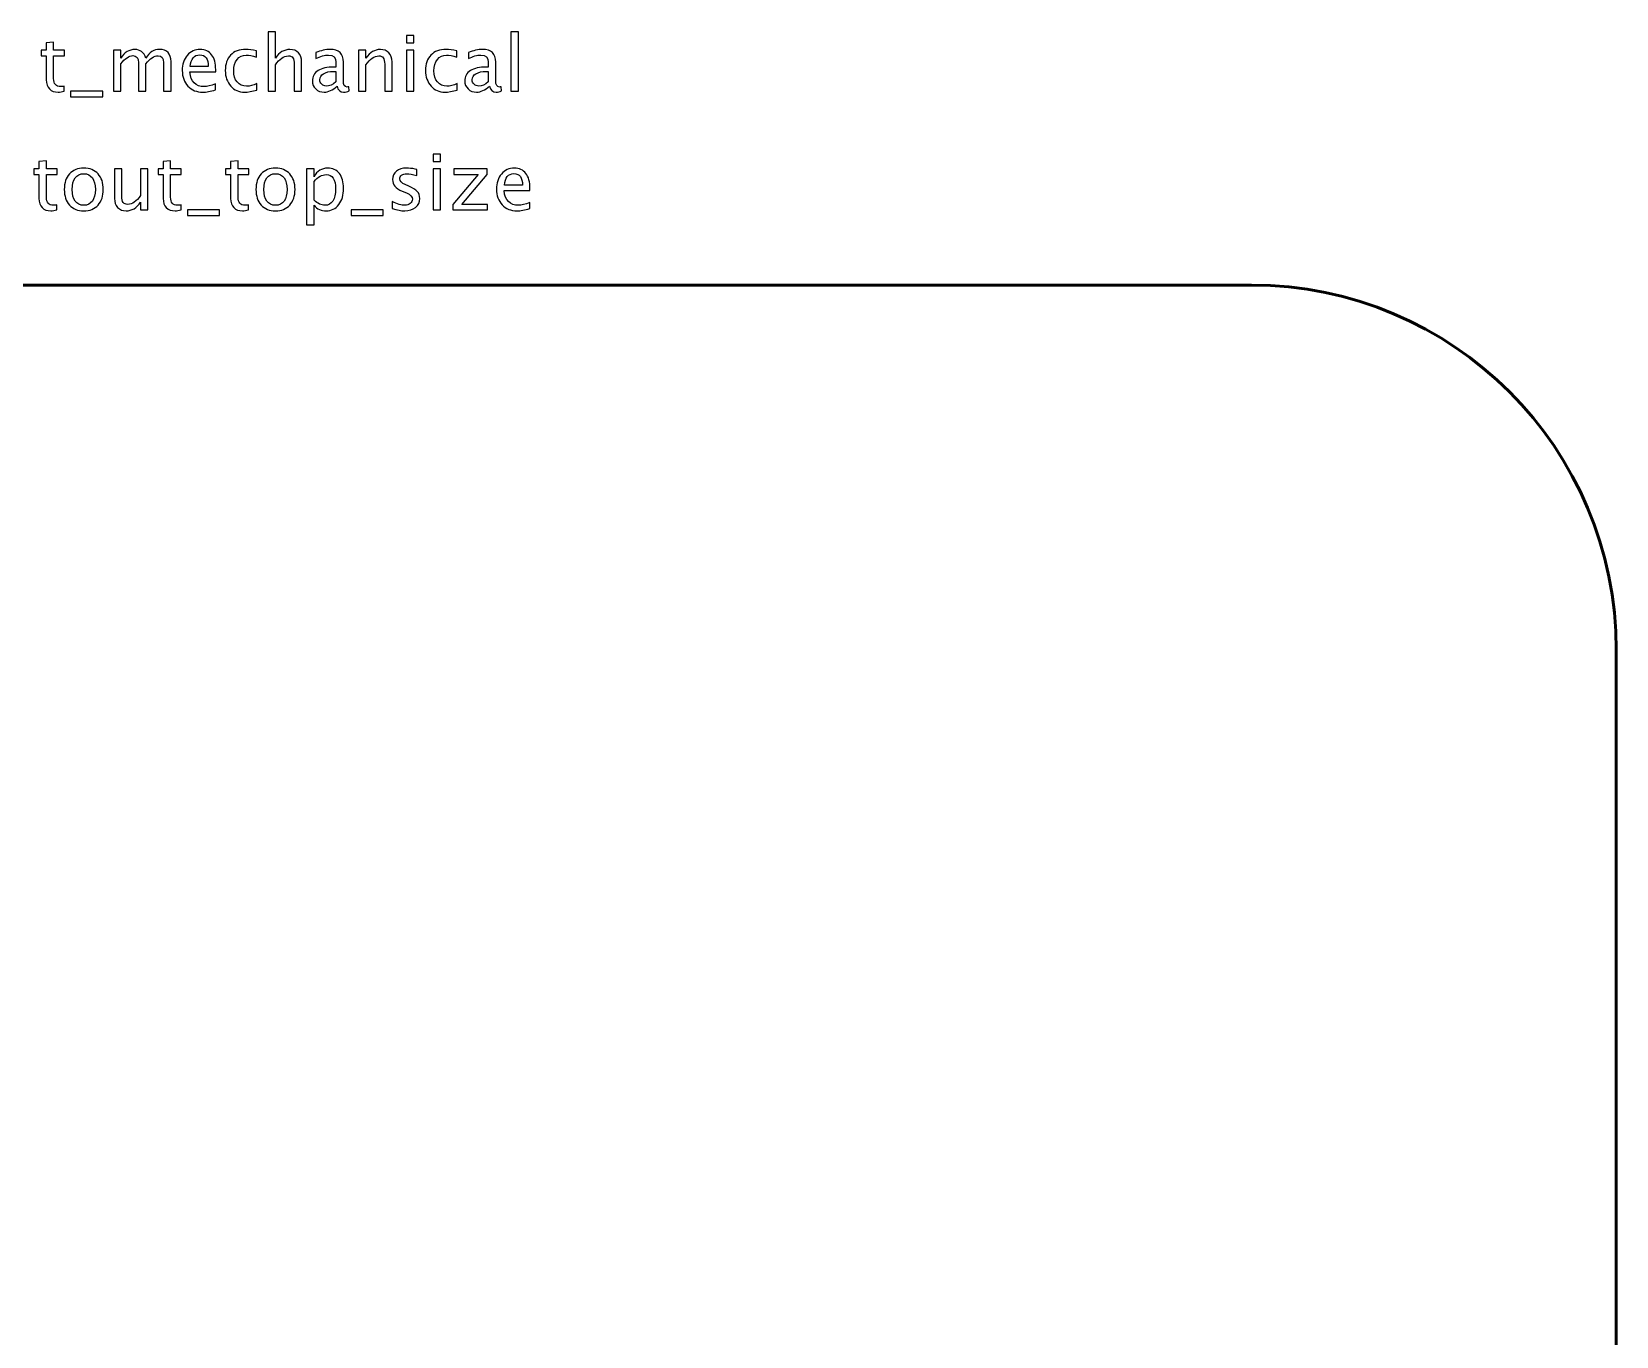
# Model space of a CAD drawing. Header units: centimetres. Extents: x -17.7 to 15.2, y -27.6 to 36.6.
# Drawn here: x -5.09 to 3.6, y -6.21 to 0.94 of the extents above; entities that cross this region are included whole.
import ezdxf

# ---------------------------------------------------------------- set-up
doc = ezdxf.new("R2010")
doc.units = ezdxf.units.CM
doc.header["$MEASUREMENT"] = 0
doc.layers.add('Layer 1', color=7, linetype='Continuous')

msp = doc.modelspace()

# ---------------------------------------------------------------- linework, layer by layer
at = {"layer": 'Layer 1'}
for points, knots in [([(-4.91139, 0.61272), (-4.92395, 0.60926), (-4.93489, 0.60757), (-4.94413, 0.60757), (-4.94413, 0.60757), (-4.96487, 0.60757), (-4.98103, 0.6135), (-4.9926, 0.62535), (-4.9926, 0.62535), (-5.00424, 0.6372), (-5.01003, 0.65364), (-5.01003, 0.67474), (-5.01003, 0.67474), (-5.01003, 0.67474), (-5.01003, 0.80654), (-5.01003, 0.80654), (-5.01003, 0.80654), (-5.01003, 0.80654), (-5.03811, 0.80654), (-5.03811, 0.80654), (-5.03811, 0.80654), (-5.03811, 0.80654), (-5.03811, 0.83701), (-5.03811, 0.83701), (-5.03811, 0.83701), (-5.03811, 0.83701), (-5.01003, 0.83701), (-5.01003, 0.83701), (-5.01003, 0.83701), (-5.01003, 0.83701), (-5.01003, 0.87758), (-5.01003, 0.87758), (-5.01003, 0.87758), (-5.01003, 0.87758), (-4.96939, 0.88146), (-4.96939, 0.88146), (-4.96939, 0.88146), (-4.96939, 0.88146), (-4.96939, 0.83701), (-4.96939, 0.83701), (-4.96939, 0.83701), (-4.96939, 0.83701), (-4.91054, 0.83701), (-4.91054, 0.83701), (-4.91054, 0.83701), (-4.91054, 0.83701), (-4.91054, 0.80654), (-4.91054, 0.80654), (-4.91054, 0.80654), (-4.91054, 0.80654), (-4.96939, 0.80654), (-4.96939, 0.80654), (-4.96939, 0.80654), (-4.96939, 0.80654), (-4.96939, 0.68208), (-4.96939, 0.68208), (-4.96939, 0.68208), (-4.96939, 0.65273), (-4.95662, 0.63805), (-4.93115, 0.63805), (-4.93115, 0.63805), (-4.92571, 0.63805), (-4.91915, 0.63897), (-4.91139, 0.64073), (-4.91139, 0.64073), (-4.91139, 0.64073), (-4.91139, 0.61272), (-4.91139, 0.61272)], [0, 0, 0, 0, 0.0555556, 0.0555556, 0.0555556, 0.0555556, 0.1111111, 0.1111111, 0.1111111, 0.1111111, 0.1666667, 0.1666667, 0.1666667, 0.1666667, 0.2222222, 0.2222222, 0.2222222, 0.2222222, 0.2777778, 0.2777778, 0.2777778, 0.2777778, 0.3333333, 0.3333333, 0.3333333, 0.3333333, 0.3888889, 0.3888889, 0.3888889, 0.3888889, 0.4444444, 0.4444444, 0.4444444, 0.4444444, 0.5, 0.5, 0.5, 0.5, 0.5555556, 0.5555556, 0.5555556, 0.5555556, 0.6111111, 0.6111111, 0.6111111, 0.6111111, 0.6666667, 0.6666667, 0.6666667, 0.6666667, 0.7222222, 0.7222222, 0.7222222, 0.7222222, 0.7777778, 0.7777778, 0.7777778, 0.7777778, 0.8333333, 0.8333333, 0.8333333, 0.8333333, 0.8888889, 0.8888889, 0.8888889, 0.8888889, 1, 1, 1, 1]), ([(-3.79378, 0.61265), (-3.79378, 0.61265), (-3.79378, 0.93904), (-3.79378, 0.93904), (-3.79378, 0.93904), (-3.79378, 0.93904), (-3.75314, 0.93904), (-3.75314, 0.93904), (-3.75314, 0.93904), (-3.75314, 0.93904), (-3.75314, 0.79461), (-3.75314, 0.79461), (-3.75314, 0.79461), (-3.73162, 0.82601), (-3.70523, 0.84167), (-3.67405, 0.84167), (-3.67405, 0.84167), (-3.65443, 0.84167), (-3.63884, 0.83553), (-3.62734, 0.82319), (-3.62734, 0.82319), (-3.61584, 0.81091), (-3.61006, 0.79433), (-3.61006, 0.77359), (-3.61006, 0.77359), (-3.61006, 0.77359), (-3.61006, 0.61265), (-3.61006, 0.61265), (-3.61006, 0.61265), (-3.61006, 0.61265), (-3.65069, 0.61265), (-3.65069, 0.61265), (-3.65069, 0.61265), (-3.65069, 0.61265), (-3.65069, 0.76032), (-3.65069, 0.76032), (-3.65069, 0.76032), (-3.65069, 0.77697), (-3.65316, 0.78883), (-3.65803, 0.79588), (-3.65803, 0.79588), (-3.66297, 0.80301), (-3.67109, 0.80654), (-3.68244, 0.80654), (-3.68244, 0.80654), (-3.70742, 0.80654), (-3.73099, 0.79024), (-3.75314, 0.75764), (-3.75314, 0.75764), (-3.75314, 0.75764), (-3.75314, 0.61265), (-3.75314, 0.61265), (-3.75314, 0.61265), (-3.75314, 0.61265), (-3.79378, 0.61265), (-3.79378, 0.61265)], [0, 0, 0, 0, 0.0666667, 0.0666667, 0.0666667, 0.0666667, 0.1333333, 0.1333333, 0.1333333, 0.1333333, 0.2, 0.2, 0.2, 0.2, 0.2666667, 0.2666667, 0.2666667, 0.2666667, 0.3333333, 0.3333333, 0.3333333, 0.3333333, 0.4, 0.4, 0.4, 0.4, 0.4666667, 0.4666667, 0.4666667, 0.4666667, 0.5333333, 0.5333333, 0.5333333, 0.5333333, 0.6, 0.6, 0.6, 0.6, 0.6666667, 0.6666667, 0.6666667, 0.6666667, 0.7333333, 0.7333333, 0.7333333, 0.7333333, 0.8, 0.8, 0.8, 0.8, 0.8666667, 0.8666667, 0.8666667, 0.8666667, 1, 1, 1, 1]), ([(-3.03453, 0.87808), (-3.03453, 0.87808), (-3.03453, 0.91872), (-3.03453, 0.91872), (-3.03453, 0.91872), (-3.03453, 0.91872), (-2.99389, 0.91872), (-2.99389, 0.91872), (-2.99389, 0.91872), (-2.99389, 0.91872), (-2.99389, 0.87808), (-2.99389, 0.87808), (-2.99389, 0.87808), (-2.99389, 0.87808), (-3.03453, 0.87808), (-3.03453, 0.87808)], [0, 0, 0, 0, 0.2, 0.2, 0.2, 0.2, 0.4, 0.4, 0.4, 0.4, 0.6, 0.6, 0.6, 0.6, 1, 1, 1, 1]), ([(-2.46162, 0.61265), (-2.46162, 0.61265), (-2.46162, 0.93904), (-2.46162, 0.93904), (-2.46162, 0.93904), (-2.46162, 0.93904), (-2.42098, 0.93904), (-2.42098, 0.93904), (-2.42098, 0.93904), (-2.42098, 0.93904), (-2.42098, 0.61265), (-2.42098, 0.61265), (-2.42098, 0.61265), (-2.42098, 0.61265), (-2.46162, 0.61265), (-2.46162, 0.61265)], [0, 0, 0, 0, 0.2, 0.2, 0.2, 0.2, 0.4, 0.4, 0.4, 0.4, 0.6, 0.6, 0.6, 0.6, 1, 1, 1, 1]), ([(-4.64172, 0.61265), (-4.64172, 0.61265), (-4.64172, 0.83701), (-4.64172, 0.83701), (-4.64172, 0.83701), (-4.64172, 0.83701), (-4.60108, 0.83701), (-4.60108, 0.83701), (-4.60108, 0.83701), (-4.60108, 0.83701), (-4.60108, 0.79461), (-4.60108, 0.79461), (-4.60108, 0.79461), (-4.58125, 0.82601), (-4.55585, 0.84167), (-4.52474, 0.84167), (-4.52474, 0.84167), (-4.49475, 0.84167), (-4.47436, 0.82601), (-4.4635, 0.79461), (-4.4635, 0.79461), (-4.44424, 0.82629), (-4.41912, 0.84209), (-4.38829, 0.84209), (-4.38829, 0.84209), (-4.3686, 0.84209), (-4.35329, 0.83631), (-4.34236, 0.82467), (-4.34236, 0.82467), (-4.33142, 0.81303), (-4.32592, 0.79673), (-4.32592, 0.77577), (-4.32592, 0.77577), (-4.32592, 0.77577), (-4.32592, 0.61265), (-4.32592, 0.61265), (-4.32592, 0.61265), (-4.32592, 0.61265), (-4.36656, 0.61265), (-4.36656, 0.61265), (-4.36656, 0.61265), (-4.36656, 0.61265), (-4.36656, 0.76907), (-4.36656, 0.76907), (-4.36656, 0.76907), (-4.36656, 0.79461), (-4.37672, 0.80738), (-4.39704, 0.80738), (-4.39704, 0.80738), (-4.41813, 0.80738), (-4.44029, 0.79249), (-4.4635, 0.76265), (-4.4635, 0.76265), (-4.4635, 0.76265), (-4.4635, 0.61265), (-4.4635, 0.61265), (-4.4635, 0.61265), (-4.4635, 0.61265), (-4.50414, 0.61265), (-4.50414, 0.61265), (-4.50414, 0.61265), (-4.50414, 0.61265), (-4.50414, 0.76921), (-4.50414, 0.76921), (-4.50414, 0.76921), (-4.50414, 0.79496), (-4.51444, 0.80781), (-4.53511, 0.80781), (-4.53511, 0.80781), (-4.55564, 0.80781), (-4.57766, 0.79285), (-4.60108, 0.76286), (-4.60108, 0.76286), (-4.60108, 0.76286), (-4.60108, 0.61265), (-4.60108, 0.61265), (-4.60108, 0.61265), (-4.60108, 0.61265), (-4.64172, 0.61265), (-4.64172, 0.61265)], [0, 0, 0, 0, 0.047619, 0.047619, 0.047619, 0.047619, 0.0952381, 0.0952381, 0.0952381, 0.0952381, 0.1428571, 0.1428571, 0.1428571, 0.1428571, 0.1904762, 0.1904762, 0.1904762, 0.1904762, 0.2380952, 0.2380952, 0.2380952, 0.2380952, 0.2857143, 0.2857143, 0.2857143, 0.2857143, 0.3333333, 0.3333333, 0.3333333, 0.3333333, 0.3809524, 0.3809524, 0.3809524, 0.3809524, 0.4285714, 0.4285714, 0.4285714, 0.4285714, 0.4761905, 0.4761905, 0.4761905, 0.4761905, 0.5238095, 0.5238095, 0.5238095, 0.5238095, 0.5714286, 0.5714286, 0.5714286, 0.5714286, 0.6190476, 0.6190476, 0.6190476, 0.6190476, 0.6666667, 0.6666667, 0.6666667, 0.6666667, 0.7142857, 0.7142857, 0.7142857, 0.7142857, 0.7619048, 0.7619048, 0.7619048, 0.7619048, 0.8095238, 0.8095238, 0.8095238, 0.8095238, 0.8571429, 0.8571429, 0.8571429, 0.8571429, 0.9047619, 0.9047619, 0.9047619, 0.9047619, 1, 1, 1, 1]), ([(-4.08179, 0.61985), (-4.1091, 0.61166), (-4.13245, 0.60757), (-4.15193, 0.60757), (-4.15193, 0.60757), (-4.18516, 0.60757), (-4.21218, 0.61858), (-4.23299, 0.64052), (-4.23299, 0.64052), (-4.25381, 0.66246), (-4.26425, 0.6909), (-4.26425, 0.72589), (-4.26425, 0.72589), (-4.26425, 0.75983), (-4.25508, 0.7877), (-4.23666, 0.8095), (-4.23666, 0.8095), (-4.21825, 0.83123), (-4.19468, 0.84209), (-4.16597, 0.84209), (-4.16597, 0.84209), (-4.1388, 0.84209), (-4.11778, 0.83243), (-4.10296, 0.8131), (-4.10296, 0.8131), (-4.08814, 0.79376), (-4.08074, 0.76639), (-4.08074, 0.7309), (-4.08074, 0.7309), (-4.08074, 0.7309), (-4.08095, 0.71848), (-4.08095, 0.71848), (-4.08095, 0.71848), (-4.08095, 0.71848), (-4.22276, 0.71848), (-4.22276, 0.71848), (-4.22276, 0.71848), (-4.21684, 0.66486), (-4.19066, 0.63805), (-4.14431, 0.63805), (-4.14431, 0.63805), (-4.1273, 0.63805), (-4.10649, 0.64285), (-4.08179, 0.65244), (-4.08179, 0.65244), (-4.08179, 0.65244), (-4.08179, 0.61985), (-4.08179, 0.61985)], [0, 0, 0, 0, 0.0769231, 0.0769231, 0.0769231, 0.0769231, 0.1538462, 0.1538462, 0.1538462, 0.1538462, 0.2307692, 0.2307692, 0.2307692, 0.2307692, 0.3076923, 0.3076923, 0.3076923, 0.3076923, 0.3846154, 0.3846154, 0.3846154, 0.3846154, 0.4615385, 0.4615385, 0.4615385, 0.4615385, 0.5384615, 0.5384615, 0.5384615, 0.5384615, 0.6153846, 0.6153846, 0.6153846, 0.6153846, 0.6923077, 0.6923077, 0.6923077, 0.6923077, 0.7692308, 0.7692308, 0.7692308, 0.7692308, 0.8461538, 0.8461538, 0.8461538, 0.8461538, 1, 1, 1, 1]), ([(-4.22065, 0.74896), (-4.22065, 0.74896), (-4.12159, 0.74896), (-4.12159, 0.74896), (-4.12159, 0.74896), (-4.12159, 0.79073), (-4.13718, 0.81162), (-4.1683, 0.81162), (-4.1683, 0.81162), (-4.19962, 0.81162), (-4.21705, 0.79073), (-4.22065, 0.74896)], [0, 0, 0, 0, 0.25, 0.25, 0.25, 0.25, 0.5, 0.5, 0.5, 0.5, 1, 1, 1, 1]), ([(-3.85481, 0.61942), (-3.88113, 0.61152), (-3.90385, 0.60757), (-3.92297, 0.60757), (-3.92297, 0.60757), (-3.95331, 0.60757), (-3.97843, 0.61879), (-3.99839, 0.64115), (-3.99839, 0.64115), (-4.01836, 0.66359), (-4.02838, 0.69188), (-4.02838, 0.72596), (-4.02838, 0.72596), (-4.02838, 0.76237), (-4.0185, 0.7908), (-3.99875, 0.81112), (-3.99875, 0.81112), (-3.97899, 0.83151), (-3.9514, 0.84167), (-3.91599, 0.84167), (-3.91599, 0.84167), (-3.89856, 0.84167), (-3.87894, 0.83927), (-3.85735, 0.83447), (-3.85735, 0.83447), (-3.85735, 0.83447), (-3.85735, 0.80019), (-3.85735, 0.80019), (-3.85735, 0.80019), (-3.88029, 0.80696), (-3.89898, 0.81035), (-3.91338, 0.81035), (-3.91338, 0.81035), (-3.93426, 0.81035), (-3.95098, 0.80251), (-3.96347, 0.78692), (-3.96347, 0.78692), (-3.97596, 0.77133), (-3.98224, 0.75051), (-3.98224, 0.72455), (-3.98224, 0.72455), (-3.98224, 0.69936), (-3.97575, 0.67904), (-3.96283, 0.66345), (-3.96283, 0.66345), (-3.94992, 0.64793), (-3.93306, 0.64017), (-3.91211, 0.64017), (-3.91211, 0.64017), (-3.89355, 0.64017), (-3.8745, 0.64496), (-3.85481, 0.65456), (-3.85481, 0.65456), (-3.85481, 0.65456), (-3.85481, 0.61942), (-3.85481, 0.61942)], [0, 0, 0, 0, 0.0666667, 0.0666667, 0.0666667, 0.0666667, 0.1333333, 0.1333333, 0.1333333, 0.1333333, 0.2, 0.2, 0.2, 0.2, 0.2666667, 0.2666667, 0.2666667, 0.2666667, 0.3333333, 0.3333333, 0.3333333, 0.3333333, 0.4, 0.4, 0.4, 0.4, 0.4666667, 0.4666667, 0.4666667, 0.4666667, 0.5333333, 0.5333333, 0.5333333, 0.5333333, 0.6, 0.6, 0.6, 0.6, 0.6666667, 0.6666667, 0.6666667, 0.6666667, 0.7333333, 0.7333333, 0.7333333, 0.7333333, 0.8, 0.8, 0.8, 0.8, 0.8666667, 0.8666667, 0.8666667, 0.8666667, 1, 1, 1, 1]), ([(-3.41539, 0.64122), (-3.4398, 0.61879), (-3.4633, 0.60757), (-3.48588, 0.60757), (-3.48588, 0.60757), (-3.50443, 0.60757), (-3.51988, 0.61336), (-3.53209, 0.625), (-3.53209, 0.625), (-3.54437, 0.63664), (-3.5505, 0.65131), (-3.5505, 0.66902), (-3.5505, 0.66902), (-3.5505, 0.69351), (-3.5402, 0.71234), (-3.5196, 0.72547), (-3.5196, 0.72547), (-3.499, 0.73859), (-3.46944, 0.74515), (-3.43091, 0.74515), (-3.43091, 0.74515), (-3.43091, 0.74515), (-3.42139, 0.74515), (-3.42139, 0.74515), (-3.42139, 0.74515), (-3.42139, 0.74515), (-3.42139, 0.77217), (-3.42139, 0.77217), (-3.42139, 0.77217), (-3.42139, 0.79821), (-3.43493, 0.81119), (-3.4621, 0.81119), (-3.4621, 0.81119), (-3.48312, 0.81119), (-3.50612, 0.80456), (-3.53103, 0.7913), (-3.53103, 0.7913), (-3.53103, 0.7913), (-3.53103, 0.82474), (-3.53103, 0.82474), (-3.53103, 0.82474), (-3.50365, 0.83603), (-3.47783, 0.84167), (-3.45363, 0.84167), (-3.45363, 0.84167), (-3.42873, 0.84167), (-3.41031, 0.83603), (-3.39853, 0.82467), (-3.39853, 0.82467), (-3.38667, 0.81331), (-3.38075, 0.79581), (-3.38075, 0.77217), (-3.38075, 0.77217), (-3.38075, 0.77217), (-3.38075, 0.67079), (-3.38075, 0.67079), (-3.38075, 0.67079), (-3.38075, 0.64757), (-3.37362, 0.63593), (-3.3593, 0.63593), (-3.3593, 0.63593), (-3.35754, 0.63593), (-3.35493, 0.63622), (-3.35147, 0.63678), (-3.35147, 0.63678), (-3.35147, 0.63678), (-3.34858, 0.6142), (-3.34858, 0.6142), (-3.34858, 0.6142), (-3.35782, 0.60976), (-3.36798, 0.60757), (-3.37913, 0.60757), (-3.37913, 0.60757), (-3.3981, 0.60757), (-3.41017, 0.61879), (-3.41539, 0.64122)], [0, 0, 0, 0, 0.05, 0.05, 0.05, 0.05, 0.1, 0.1, 0.1, 0.1, 0.15, 0.15, 0.15, 0.15, 0.2, 0.2, 0.2, 0.2, 0.25, 0.25, 0.25, 0.25, 0.3, 0.3, 0.3, 0.3, 0.35, 0.35, 0.35, 0.35, 0.4, 0.4, 0.4, 0.4, 0.45, 0.45, 0.45, 0.45, 0.5, 0.5, 0.5, 0.5, 0.55, 0.55, 0.55, 0.55, 0.6, 0.6, 0.6, 0.6, 0.65, 0.65, 0.65, 0.65, 0.7, 0.7, 0.7, 0.7, 0.75, 0.75, 0.75, 0.75, 0.8, 0.8, 0.8, 0.8, 0.85, 0.85, 0.85, 0.85, 0.9, 0.9, 0.9, 0.9, 1, 1, 1, 1]), ([(-3.29728, 0.61265), (-3.29728, 0.61265), (-3.29728, 0.83701), (-3.29728, 0.83701), (-3.29728, 0.83701), (-3.29728, 0.83701), (-3.25664, 0.83701), (-3.25664, 0.83701), (-3.25664, 0.83701), (-3.25664, 0.83701), (-3.25664, 0.79461), (-3.25664, 0.79461), (-3.25664, 0.79461), (-3.23512, 0.82601), (-3.20873, 0.84167), (-3.17755, 0.84167), (-3.17755, 0.84167), (-3.15793, 0.84167), (-3.14234, 0.83553), (-3.13084, 0.82319), (-3.13084, 0.82319), (-3.11934, 0.81091), (-3.11356, 0.79433), (-3.11356, 0.77359), (-3.11356, 0.77359), (-3.11356, 0.77359), (-3.11356, 0.61265), (-3.11356, 0.61265), (-3.11356, 0.61265), (-3.11356, 0.61265), (-3.15419, 0.61265), (-3.15419, 0.61265), (-3.15419, 0.61265), (-3.15419, 0.61265), (-3.15419, 0.76032), (-3.15419, 0.76032), (-3.15419, 0.76032), (-3.15419, 0.77697), (-3.15666, 0.78883), (-3.16153, 0.79588), (-3.16153, 0.79588), (-3.16647, 0.80301), (-3.17459, 0.80654), (-3.18594, 0.80654), (-3.18594, 0.80654), (-3.21092, 0.80654), (-3.23449, 0.79024), (-3.25664, 0.75764), (-3.25664, 0.75764), (-3.25664, 0.75764), (-3.25664, 0.61265), (-3.25664, 0.61265), (-3.25664, 0.61265), (-3.25664, 0.61265), (-3.29728, 0.61265), (-3.29728, 0.61265)], [0, 0, 0, 0, 0.0666667, 0.0666667, 0.0666667, 0.0666667, 0.1333333, 0.1333333, 0.1333333, 0.1333333, 0.2, 0.2, 0.2, 0.2, 0.2666667, 0.2666667, 0.2666667, 0.2666667, 0.3333333, 0.3333333, 0.3333333, 0.3333333, 0.4, 0.4, 0.4, 0.4, 0.4666667, 0.4666667, 0.4666667, 0.4666667, 0.5333333, 0.5333333, 0.5333333, 0.5333333, 0.6, 0.6, 0.6, 0.6, 0.6666667, 0.6666667, 0.6666667, 0.6666667, 0.7333333, 0.7333333, 0.7333333, 0.7333333, 0.8, 0.8, 0.8, 0.8, 0.8666667, 0.8666667, 0.8666667, 0.8666667, 1, 1, 1, 1]), ([(-3.03453, 0.61265), (-3.03453, 0.61265), (-3.03453, 0.83701), (-3.03453, 0.83701), (-3.03453, 0.83701), (-3.03453, 0.83701), (-2.99389, 0.83701), (-2.99389, 0.83701), (-2.99389, 0.83701), (-2.99389, 0.83701), (-2.99389, 0.61265), (-2.99389, 0.61265), (-2.99389, 0.61265), (-2.99389, 0.61265), (-3.03453, 0.61265), (-3.03453, 0.61265)], [0, 0, 0, 0, 0.2, 0.2, 0.2, 0.2, 0.4, 0.4, 0.4, 0.4, 0.6, 0.6, 0.6, 0.6, 1, 1, 1, 1]), ([(-2.7564, 0.61942), (-2.78272, 0.61152), (-2.80544, 0.60757), (-2.82456, 0.60757), (-2.82456, 0.60757), (-2.8549, 0.60757), (-2.88002, 0.61879), (-2.89998, 0.64115), (-2.89998, 0.64115), (-2.91995, 0.66359), (-2.92997, 0.69188), (-2.92997, 0.72596), (-2.92997, 0.72596), (-2.92997, 0.76237), (-2.92009, 0.7908), (-2.90034, 0.81112), (-2.90034, 0.81112), (-2.88058, 0.83151), (-2.85299, 0.84167), (-2.81758, 0.84167), (-2.81758, 0.84167), (-2.80015, 0.84167), (-2.78053, 0.83927), (-2.75894, 0.83447), (-2.75894, 0.83447), (-2.75894, 0.83447), (-2.75894, 0.80019), (-2.75894, 0.80019), (-2.75894, 0.80019), (-2.78188, 0.80696), (-2.80057, 0.81035), (-2.81497, 0.81035), (-2.81497, 0.81035), (-2.83585, 0.81035), (-2.85257, 0.80251), (-2.86506, 0.78692), (-2.86506, 0.78692), (-2.87755, 0.77133), (-2.88383, 0.75051), (-2.88383, 0.72455), (-2.88383, 0.72455), (-2.88383, 0.69936), (-2.87734, 0.67904), (-2.86442, 0.66345), (-2.86442, 0.66345), (-2.85151, 0.64793), (-2.83465, 0.64017), (-2.8137, 0.64017), (-2.8137, 0.64017), (-2.79514, 0.64017), (-2.77609, 0.64496), (-2.7564, 0.65456), (-2.7564, 0.65456), (-2.7564, 0.65456), (-2.7564, 0.61942), (-2.7564, 0.61942)], [0, 0, 0, 0, 0.0666667, 0.0666667, 0.0666667, 0.0666667, 0.1333333, 0.1333333, 0.1333333, 0.1333333, 0.2, 0.2, 0.2, 0.2, 0.2666667, 0.2666667, 0.2666667, 0.2666667, 0.3333333, 0.3333333, 0.3333333, 0.3333333, 0.4, 0.4, 0.4, 0.4, 0.4666667, 0.4666667, 0.4666667, 0.4666667, 0.5333333, 0.5333333, 0.5333333, 0.5333333, 0.6, 0.6, 0.6, 0.6, 0.6666667, 0.6666667, 0.6666667, 0.6666667, 0.7333333, 0.7333333, 0.7333333, 0.7333333, 0.8, 0.8, 0.8, 0.8, 0.8666667, 0.8666667, 0.8666667, 0.8666667, 1, 1, 1, 1]), ([(-2.57973, 0.64122), (-2.60414, 0.61879), (-2.62764, 0.60757), (-2.65022, 0.60757), (-2.65022, 0.60757), (-2.66877, 0.60757), (-2.68422, 0.61336), (-2.69643, 0.625), (-2.69643, 0.625), (-2.70871, 0.63664), (-2.71484, 0.65131), (-2.71484, 0.66902), (-2.71484, 0.66902), (-2.71484, 0.69351), (-2.70454, 0.71234), (-2.68394, 0.72547), (-2.68394, 0.72547), (-2.66334, 0.73859), (-2.63378, 0.74515), (-2.59525, 0.74515), (-2.59525, 0.74515), (-2.59525, 0.74515), (-2.58573, 0.74515), (-2.58573, 0.74515), (-2.58573, 0.74515), (-2.58573, 0.74515), (-2.58573, 0.77217), (-2.58573, 0.77217), (-2.58573, 0.77217), (-2.58573, 0.79821), (-2.59927, 0.81119), (-2.62644, 0.81119), (-2.62644, 0.81119), (-2.64746, 0.81119), (-2.67046, 0.80456), (-2.69537, 0.7913), (-2.69537, 0.7913), (-2.69537, 0.7913), (-2.69537, 0.82474), (-2.69537, 0.82474), (-2.69537, 0.82474), (-2.66799, 0.83603), (-2.64217, 0.84167), (-2.61797, 0.84167), (-2.61797, 0.84167), (-2.59307, 0.84167), (-2.57465, 0.83603), (-2.56287, 0.82467), (-2.56287, 0.82467), (-2.55101, 0.81331), (-2.54509, 0.79581), (-2.54509, 0.77217), (-2.54509, 0.77217), (-2.54509, 0.77217), (-2.54509, 0.67079), (-2.54509, 0.67079), (-2.54509, 0.67079), (-2.54509, 0.64757), (-2.53796, 0.63593), (-2.52364, 0.63593), (-2.52364, 0.63593), (-2.52188, 0.63593), (-2.51927, 0.63622), (-2.51581, 0.63678), (-2.51581, 0.63678), (-2.51581, 0.63678), (-2.51292, 0.6142), (-2.51292, 0.6142), (-2.51292, 0.6142), (-2.52216, 0.60976), (-2.53232, 0.60757), (-2.54347, 0.60757), (-2.54347, 0.60757), (-2.56244, 0.60757), (-2.57451, 0.61879), (-2.57973, 0.64122)], [0, 0, 0, 0, 0.05, 0.05, 0.05, 0.05, 0.1, 0.1, 0.1, 0.1, 0.15, 0.15, 0.15, 0.15, 0.2, 0.2, 0.2, 0.2, 0.25, 0.25, 0.25, 0.25, 0.3, 0.3, 0.3, 0.3, 0.35, 0.35, 0.35, 0.35, 0.4, 0.4, 0.4, 0.4, 0.45, 0.45, 0.45, 0.45, 0.5, 0.5, 0.5, 0.5, 0.55, 0.55, 0.55, 0.55, 0.6, 0.6, 0.6, 0.6, 0.65, 0.65, 0.65, 0.65, 0.7, 0.7, 0.7, 0.7, 0.75, 0.75, 0.75, 0.75, 0.8, 0.8, 0.8, 0.8, 0.85, 0.85, 0.85, 0.85, 0.9, 0.9, 0.9, 0.9, 1, 1, 1, 1]), ([(-3.42139, 0.66338), (-3.42139, 0.66338), (-3.42139, 0.72102), (-3.42139, 0.72102), (-3.42139, 0.72102), (-3.42139, 0.72102), (-3.43444, 0.72145), (-3.43444, 0.72145), (-3.43444, 0.72145), (-3.45702, 0.72145), (-3.47522, 0.71728), (-3.48912, 0.70896), (-3.48912, 0.70896), (-3.50295, 0.70056), (-3.50986, 0.68948), (-3.50986, 0.67566), (-3.50986, 0.67566), (-3.50986, 0.66599), (-3.50641, 0.65781), (-3.49956, 0.6511), (-3.49956, 0.6511), (-3.49265, 0.6444), (-3.48425, 0.64101), (-3.4743, 0.64101), (-3.4743, 0.64101), (-3.45737, 0.64101), (-3.43973, 0.64849), (-3.42139, 0.66338)], [0, 0, 0, 0, 0.125, 0.125, 0.125, 0.125, 0.25, 0.25, 0.25, 0.25, 0.375, 0.375, 0.375, 0.375, 0.5, 0.5, 0.5, 0.5, 0.625, 0.625, 0.625, 0.625, 0.75, 0.75, 0.75, 0.75, 1, 1, 1, 1]), ([(-2.58573, 0.66338), (-2.58573, 0.66338), (-2.58573, 0.72102), (-2.58573, 0.72102), (-2.58573, 0.72102), (-2.58573, 0.72102), (-2.59878, 0.72145), (-2.59878, 0.72145), (-2.59878, 0.72145), (-2.62136, 0.72145), (-2.63956, 0.71728), (-2.65346, 0.70896), (-2.65346, 0.70896), (-2.66729, 0.70056), (-2.6742, 0.68948), (-2.6742, 0.67566), (-2.6742, 0.67566), (-2.6742, 0.66599), (-2.67075, 0.65781), (-2.6639, 0.6511), (-2.6639, 0.6511), (-2.65699, 0.6444), (-2.64859, 0.64101), (-2.63864, 0.64101), (-2.63864, 0.64101), (-2.62171, 0.64101), (-2.60407, 0.64849), (-2.58573, 0.66338)], [0, 0, 0, 0, 0.125, 0.125, 0.125, 0.125, 0.25, 0.25, 0.25, 0.25, 0.375, 0.375, 0.375, 0.375, 0.5, 0.5, 0.5, 0.5, 0.625, 0.625, 0.625, 0.625, 0.75, 0.75, 0.75, 0.75, 1, 1, 1, 1]), ([(-4.87625, 0.58217), (-4.87625, 0.58217), (-4.87625, 0.61265), (-4.87625, 0.61265), (-4.87625, 0.61265), (-4.87625, 0.61265), (-4.70014, 0.61265), (-4.70014, 0.61265), (-4.70014, 0.61265), (-4.70014, 0.61265), (-4.70014, 0.58217), (-4.70014, 0.58217), (-4.70014, 0.58217), (-4.70014, 0.58217), (-4.87625, 0.58217), (-4.87625, 0.58217)], [0, 0, 0, 0, 0.2, 0.2, 0.2, 0.2, 0.4, 0.4, 0.4, 0.4, 0.6, 0.6, 0.6, 0.6, 1, 1, 1, 1]), ([(-2.88833, 0.22756), (-2.88833, 0.22756), (-2.88833, 0.2682), (-2.88833, 0.2682), (-2.88833, 0.2682), (-2.88833, 0.2682), (-2.84769, 0.2682), (-2.84769, 0.2682), (-2.84769, 0.2682), (-2.84769, 0.2682), (-2.84769, 0.22756), (-2.84769, 0.22756), (-2.84769, 0.22756), (-2.84769, 0.22756), (-2.88833, 0.22756), (-2.88833, 0.22756)], [0, 0, 0, 0, 0.2, 0.2, 0.2, 0.2, 0.4, 0.4, 0.4, 0.4, 0.6, 0.6, 0.6, 0.6, 1, 1, 1, 1]), ([(-4.95147, -0.0378), (-4.96403, -0.04126), (-4.97497, -0.04295), (-4.98421, -0.04295), (-4.98421, -0.04295), (-5.00495, -0.04295), (-5.02111, -0.03702), (-5.03268, -0.02517), (-5.03268, -0.02517), (-5.04432, -0.01332), (-5.05011, 0.00312), (-5.05011, 0.02422), (-5.05011, 0.02422), (-5.05011, 0.02422), (-5.05011, 0.15602), (-5.05011, 0.15602), (-5.05011, 0.15602), (-5.05011, 0.15602), (-5.07819, 0.15602), (-5.07819, 0.15602), (-5.07819, 0.15602), (-5.07819, 0.15602), (-5.07819, 0.18649), (-5.07819, 0.18649), (-5.07819, 0.18649), (-5.07819, 0.18649), (-5.05011, 0.18649), (-5.05011, 0.18649), (-5.05011, 0.18649), (-5.05011, 0.18649), (-5.05011, 0.22706), (-5.05011, 0.22706), (-5.05011, 0.22706), (-5.05011, 0.22706), (-5.00947, 0.23094), (-5.00947, 0.23094), (-5.00947, 0.23094), (-5.00947, 0.23094), (-5.00947, 0.18649), (-5.00947, 0.18649), (-5.00947, 0.18649), (-5.00947, 0.18649), (-4.95062, 0.18649), (-4.95062, 0.18649), (-4.95062, 0.18649), (-4.95062, 0.18649), (-4.95062, 0.15602), (-4.95062, 0.15602), (-4.95062, 0.15602), (-4.95062, 0.15602), (-5.00947, 0.15602), (-5.00947, 0.15602), (-5.00947, 0.15602), (-5.00947, 0.15602), (-5.00947, 0.03156), (-5.00947, 0.03156), (-5.00947, 0.03156), (-5.00947, 0.00221), (-4.9967, -0.01247), (-4.97123, -0.01247), (-4.97123, -0.01247), (-4.96579, -0.01247), (-4.95923, -0.01155), (-4.95147, -0.00979), (-4.95147, -0.00979), (-4.95147, -0.00979), (-4.95147, -0.0378), (-4.95147, -0.0378)], [0, 0, 0, 0, 0.0555556, 0.0555556, 0.0555556, 0.0555556, 0.1111111, 0.1111111, 0.1111111, 0.1111111, 0.1666667, 0.1666667, 0.1666667, 0.1666667, 0.2222222, 0.2222222, 0.2222222, 0.2222222, 0.2777778, 0.2777778, 0.2777778, 0.2777778, 0.3333333, 0.3333333, 0.3333333, 0.3333333, 0.3888889, 0.3888889, 0.3888889, 0.3888889, 0.4444444, 0.4444444, 0.4444444, 0.4444444, 0.5, 0.5, 0.5, 0.5, 0.5555556, 0.5555556, 0.5555556, 0.5555556, 0.6111111, 0.6111111, 0.6111111, 0.6111111, 0.6666667, 0.6666667, 0.6666667, 0.6666667, 0.7222222, 0.7222222, 0.7222222, 0.7222222, 0.7777778, 0.7777778, 0.7777778, 0.7777778, 0.8333333, 0.8333333, 0.8333333, 0.8333333, 0.8888889, 0.8888889, 0.8888889, 0.8888889, 1, 1, 1, 1]), ([(-4.80415, -0.04295), (-4.8371, -0.04295), (-4.8632, -0.03244), (-4.88239, -0.01141), (-4.88239, -0.01141), (-4.90165, 0.00961), (-4.91125, 0.03819), (-4.91125, 0.07424), (-4.91125, 0.07424), (-4.91125, 0.11022), (-4.90165, 0.13873), (-4.88239, 0.15968), (-4.88239, 0.15968), (-4.8632, 0.18064), (-4.8371, 0.19115), (-4.80415, 0.19115), (-4.80415, 0.19115), (-4.7712, 0.19115), (-4.74509, 0.18064), (-4.7259, 0.15968), (-4.7259, 0.15968), (-4.70664, 0.13873), (-4.69705, 0.11022), (-4.69705, 0.07424), (-4.69705, 0.07424), (-4.69705, 0.03819), (-4.70664, 0.00961), (-4.7259, -0.01141), (-4.7259, -0.01141), (-4.74509, -0.03244), (-4.7712, -0.04295), (-4.80415, -0.04295)], [0, 0, 0, 0, 0.1111111, 0.1111111, 0.1111111, 0.1111111, 0.2222222, 0.2222222, 0.2222222, 0.2222222, 0.3333333, 0.3333333, 0.3333333, 0.3333333, 0.4444444, 0.4444444, 0.4444444, 0.4444444, 0.5555556, 0.5555556, 0.5555556, 0.5555556, 0.6666667, 0.6666667, 0.6666667, 0.6666667, 0.7777778, 0.7777778, 0.7777778, 0.7777778, 1, 1, 1, 1]), ([(-4.49285, -0.03787), (-4.49285, -0.03787), (-4.49285, 0.00432), (-4.49285, 0.00432), (-4.49285, 0.00432), (-4.51452, -0.02722), (-4.54083, -0.04295), (-4.57174, -0.04295), (-4.57174, -0.04295), (-4.59135, -0.04295), (-4.60694, -0.03681), (-4.61851, -0.02446), (-4.61851, -0.02446), (-4.63015, -0.01212), (-4.63594, 0.00446), (-4.63594, 0.02542), (-4.63594, 0.02542), (-4.63594, 0.02542), (-4.63594, 0.18649), (-4.63594, 0.18649), (-4.63594, 0.18649), (-4.63594, 0.18649), (-4.5953, 0.18649), (-4.5953, 0.18649), (-4.5953, 0.18649), (-4.5953, 0.18649), (-4.5953, 0.03868), (-4.5953, 0.03868), (-4.5953, 0.03868), (-4.5953, 0.02182), (-4.59283, 0.0099), (-4.58796, 0.00284), (-4.58796, 0.00284), (-4.58302, -0.00429), (-4.57484, -0.00781), (-4.56334, -0.00781), (-4.56334, -0.00781), (-4.5385, -0.00781), (-4.51494, 0.00848), (-4.49285, 0.04115), (-4.49285, 0.04115), (-4.49285, 0.04115), (-4.49285, 0.18649), (-4.49285, 0.18649), (-4.49285, 0.18649), (-4.49285, 0.18649), (-4.45222, 0.18649), (-4.45222, 0.18649), (-4.45222, 0.18649), (-4.45222, 0.18649), (-4.45222, -0.03787), (-4.45222, -0.03787), (-4.45222, -0.03787), (-4.45222, -0.03787), (-4.49285, -0.03787), (-4.49285, -0.03787)], [0, 0, 0, 0, 0.0666667, 0.0666667, 0.0666667, 0.0666667, 0.1333333, 0.1333333, 0.1333333, 0.1333333, 0.2, 0.2, 0.2, 0.2, 0.2666667, 0.2666667, 0.2666667, 0.2666667, 0.3333333, 0.3333333, 0.3333333, 0.3333333, 0.4, 0.4, 0.4, 0.4, 0.4666667, 0.4666667, 0.4666667, 0.4666667, 0.5333333, 0.5333333, 0.5333333, 0.5333333, 0.6, 0.6, 0.6, 0.6, 0.6666667, 0.6666667, 0.6666667, 0.6666667, 0.7333333, 0.7333333, 0.7333333, 0.7333333, 0.8, 0.8, 0.8, 0.8, 0.8666667, 0.8666667, 0.8666667, 0.8666667, 1, 1, 1, 1]), ([(-4.27032, -0.0378), (-4.28288, -0.04126), (-4.29382, -0.04295), (-4.30306, -0.04295), (-4.30306, -0.04295), (-4.3238, -0.04295), (-4.33996, -0.03702), (-4.35153, -0.02517), (-4.35153, -0.02517), (-4.36317, -0.01332), (-4.36896, 0.00312), (-4.36896, 0.02422), (-4.36896, 0.02422), (-4.36896, 0.02422), (-4.36896, 0.15602), (-4.36896, 0.15602), (-4.36896, 0.15602), (-4.36896, 0.15602), (-4.39704, 0.15602), (-4.39704, 0.15602), (-4.39704, 0.15602), (-4.39704, 0.15602), (-4.39704, 0.18649), (-4.39704, 0.18649), (-4.39704, 0.18649), (-4.39704, 0.18649), (-4.36896, 0.18649), (-4.36896, 0.18649), (-4.36896, 0.18649), (-4.36896, 0.18649), (-4.36896, 0.22706), (-4.36896, 0.22706), (-4.36896, 0.22706), (-4.36896, 0.22706), (-4.32832, 0.23094), (-4.32832, 0.23094), (-4.32832, 0.23094), (-4.32832, 0.23094), (-4.32832, 0.18649), (-4.32832, 0.18649), (-4.32832, 0.18649), (-4.32832, 0.18649), (-4.26947, 0.18649), (-4.26947, 0.18649), (-4.26947, 0.18649), (-4.26947, 0.18649), (-4.26947, 0.15602), (-4.26947, 0.15602), (-4.26947, 0.15602), (-4.26947, 0.15602), (-4.32832, 0.15602), (-4.32832, 0.15602), (-4.32832, 0.15602), (-4.32832, 0.15602), (-4.32832, 0.03156), (-4.32832, 0.03156), (-4.32832, 0.03156), (-4.32832, 0.00221), (-4.31555, -0.01247), (-4.29008, -0.01247), (-4.29008, -0.01247), (-4.28464, -0.01247), (-4.27808, -0.01155), (-4.27032, -0.00979), (-4.27032, -0.00979), (-4.27032, -0.00979), (-4.27032, -0.0378), (-4.27032, -0.0378)], [0, 0, 0, 0, 0.0555556, 0.0555556, 0.0555556, 0.0555556, 0.1111111, 0.1111111, 0.1111111, 0.1111111, 0.1666667, 0.1666667, 0.1666667, 0.1666667, 0.2222222, 0.2222222, 0.2222222, 0.2222222, 0.2777778, 0.2777778, 0.2777778, 0.2777778, 0.3333333, 0.3333333, 0.3333333, 0.3333333, 0.3888889, 0.3888889, 0.3888889, 0.3888889, 0.4444444, 0.4444444, 0.4444444, 0.4444444, 0.5, 0.5, 0.5, 0.5, 0.5555556, 0.5555556, 0.5555556, 0.5555556, 0.6111111, 0.6111111, 0.6111111, 0.6111111, 0.6666667, 0.6666667, 0.6666667, 0.6666667, 0.7222222, 0.7222222, 0.7222222, 0.7222222, 0.7777778, 0.7777778, 0.7777778, 0.7777778, 0.8333333, 0.8333333, 0.8333333, 0.8333333, 0.8888889, 0.8888889, 0.8888889, 0.8888889, 1, 1, 1, 1]), ([(-3.90032, -0.0378), (-3.91288, -0.04126), (-3.92382, -0.04295), (-3.93306, -0.04295), (-3.93306, -0.04295), (-3.9538, -0.04295), (-3.96996, -0.03702), (-3.98153, -0.02517), (-3.98153, -0.02517), (-3.99317, -0.01332), (-3.99896, 0.00312), (-3.99896, 0.02422), (-3.99896, 0.02422), (-3.99896, 0.02422), (-3.99896, 0.15602), (-3.99896, 0.15602), (-3.99896, 0.15602), (-3.99896, 0.15602), (-4.02704, 0.15602), (-4.02704, 0.15602), (-4.02704, 0.15602), (-4.02704, 0.15602), (-4.02704, 0.18649), (-4.02704, 0.18649), (-4.02704, 0.18649), (-4.02704, 0.18649), (-3.99896, 0.18649), (-3.99896, 0.18649), (-3.99896, 0.18649), (-3.99896, 0.18649), (-3.99896, 0.22706), (-3.99896, 0.22706), (-3.99896, 0.22706), (-3.99896, 0.22706), (-3.95832, 0.23094), (-3.95832, 0.23094), (-3.95832, 0.23094), (-3.95832, 0.23094), (-3.95832, 0.18649), (-3.95832, 0.18649), (-3.95832, 0.18649), (-3.95832, 0.18649), (-3.89947, 0.18649), (-3.89947, 0.18649), (-3.89947, 0.18649), (-3.89947, 0.18649), (-3.89947, 0.15602), (-3.89947, 0.15602), (-3.89947, 0.15602), (-3.89947, 0.15602), (-3.95832, 0.15602), (-3.95832, 0.15602), (-3.95832, 0.15602), (-3.95832, 0.15602), (-3.95832, 0.03156), (-3.95832, 0.03156), (-3.95832, 0.03156), (-3.95832, 0.00221), (-3.94555, -0.01247), (-3.92008, -0.01247), (-3.92008, -0.01247), (-3.91464, -0.01247), (-3.90808, -0.01155), (-3.90032, -0.00979), (-3.90032, -0.00979), (-3.90032, -0.00979), (-3.90032, -0.0378), (-3.90032, -0.0378)], [0, 0, 0, 0, 0.0555556, 0.0555556, 0.0555556, 0.0555556, 0.1111111, 0.1111111, 0.1111111, 0.1111111, 0.1666667, 0.1666667, 0.1666667, 0.1666667, 0.2222222, 0.2222222, 0.2222222, 0.2222222, 0.2777778, 0.2777778, 0.2777778, 0.2777778, 0.3333333, 0.3333333, 0.3333333, 0.3333333, 0.3888889, 0.3888889, 0.3888889, 0.3888889, 0.4444444, 0.4444444, 0.4444444, 0.4444444, 0.5, 0.5, 0.5, 0.5, 0.5555556, 0.5555556, 0.5555556, 0.5555556, 0.6111111, 0.6111111, 0.6111111, 0.6111111, 0.6666667, 0.6666667, 0.6666667, 0.6666667, 0.7222222, 0.7222222, 0.7222222, 0.7222222, 0.7777778, 0.7777778, 0.7777778, 0.7777778, 0.8333333, 0.8333333, 0.8333333, 0.8333333, 0.8888889, 0.8888889, 0.8888889, 0.8888889, 1, 1, 1, 1]), ([(-3.753, -0.04295), (-3.78595, -0.04295), (-3.81205, -0.03244), (-3.83124, -0.01141), (-3.83124, -0.01141), (-3.8505, 0.00961), (-3.8601, 0.03819), (-3.8601, 0.07424), (-3.8601, 0.07424), (-3.8601, 0.11022), (-3.8505, 0.13873), (-3.83124, 0.15968), (-3.83124, 0.15968), (-3.81205, 0.18064), (-3.78595, 0.19115), (-3.753, 0.19115), (-3.753, 0.19115), (-3.72005, 0.19115), (-3.69394, 0.18064), (-3.67475, 0.15968), (-3.67475, 0.15968), (-3.65549, 0.13873), (-3.6459, 0.11022), (-3.6459, 0.07424), (-3.6459, 0.07424), (-3.6459, 0.03819), (-3.65549, 0.00961), (-3.67475, -0.01141), (-3.67475, -0.01141), (-3.69394, -0.03244), (-3.72005, -0.04295), (-3.753, -0.04295)], [0, 0, 0, 0, 0.1111111, 0.1111111, 0.1111111, 0.1111111, 0.2222222, 0.2222222, 0.2222222, 0.2222222, 0.3333333, 0.3333333, 0.3333333, 0.3333333, 0.4444444, 0.4444444, 0.4444444, 0.4444444, 0.5555556, 0.5555556, 0.5555556, 0.5555556, 0.6666667, 0.6666667, 0.6666667, 0.6666667, 0.7777778, 0.7777778, 0.7777778, 0.7777778, 1, 1, 1, 1]), ([(-3.58225, -0.11957), (-3.58225, -0.11957), (-3.58225, 0.18649), (-3.58225, 0.18649), (-3.58225, 0.18649), (-3.58225, 0.18649), (-3.54161, 0.18649), (-3.54161, 0.18649), (-3.54161, 0.18649), (-3.54161, 0.18649), (-3.54161, 0.14409), (-3.54161, 0.14409), (-3.54161, 0.14409), (-3.52496, 0.17549), (-3.49991, 0.19115), (-3.46654, 0.19115), (-3.46654, 0.19115), (-3.43952, 0.19115), (-3.41828, 0.18134), (-3.40276, 0.16166), (-3.40276, 0.16166), (-3.38724, 0.14197), (-3.37948, 0.11509), (-3.37948, 0.08102), (-3.37948, 0.08102), (-3.37948, 0.0439), (-3.38829, 0.01392), (-3.40586, -0.0088), (-3.40586, -0.0088), (-3.42343, -0.03159), (-3.44657, -0.04295), (-3.47522, -0.04295), (-3.47522, -0.04295), (-3.50182, -0.04295), (-3.52397, -0.03279), (-3.54161, -0.0124), (-3.54161, -0.0124), (-3.54161, -0.0124), (-3.54161, -0.11957), (-3.54161, -0.11957), (-3.54161, -0.11957), (-3.54161, -0.11957), (-3.58225, -0.11957), (-3.58225, -0.11957)], [0, 0, 0, 0, 0.0833333, 0.0833333, 0.0833333, 0.0833333, 0.1666667, 0.1666667, 0.1666667, 0.1666667, 0.25, 0.25, 0.25, 0.25, 0.3333333, 0.3333333, 0.3333333, 0.3333333, 0.4166667, 0.4166667, 0.4166667, 0.4166667, 0.5, 0.5, 0.5, 0.5, 0.5833333, 0.5833333, 0.5833333, 0.5833333, 0.6666667, 0.6666667, 0.6666667, 0.6666667, 0.75, 0.75, 0.75, 0.75, 0.8333333, 0.8333333, 0.8333333, 0.8333333, 1, 1, 1, 1]), ([(-3.1122, -0.02983), (-3.1122, -0.02983), (-3.1122, 0.00743), (-3.1122, 0.00743), (-3.1122, 0.00743), (-3.0856, -0.00584), (-3.06253, -0.01247), (-3.04285, -0.01247), (-3.04285, -0.01247), (-3.03114, -0.01247), (-3.0214, -0.0093), (-3.01371, -0.00295), (-3.01371, -0.00295), (-3.00602, 0.00333), (-3.00214, 0.01124), (-3.00214, 0.02076), (-3.00214, 0.02076), (-3.00214, 0.03466), (-3.01293, 0.04616), (-3.03452, 0.05526), (-3.03452, 0.05526), (-3.03452, 0.05526), (-3.0583, 0.06535), (-3.0583, 0.06535), (-3.0583, 0.06535), (-3.09337, 0.07989), (-3.11093, 0.10091), (-3.11093, 0.12822), (-3.11093, 0.12822), (-3.11093, 0.14776), (-3.10402, 0.16314), (-3.09019, 0.17436), (-3.09019, 0.17436), (-3.07636, 0.18558), (-3.05738, 0.19115), (-3.03332, 0.19115), (-3.03332, 0.19115), (-3.02083, 0.19115), (-3.00531, 0.18946), (-2.9869, 0.186), (-2.9869, 0.186), (-2.9869, 0.186), (-2.97843, 0.18438), (-2.97843, 0.18438), (-2.97843, 0.18438), (-2.97843, 0.18438), (-2.97843, 0.15051), (-2.97843, 0.15051), (-2.97843, 0.15051), (-3.00108, 0.15729), (-3.01914, 0.16067), (-3.03262, 0.16067), (-3.03262, 0.16067), (-3.04447, 0.16067), (-3.05385, 0.15806), (-3.06098, 0.15291), (-3.06098, 0.15291), (-3.06804, 0.14776), (-3.07156, 0.14085), (-3.07156, 0.13217), (-3.07156, 0.13217), (-3.07156, 0.11996), (-3.06169, 0.10959), (-3.04186, 0.10119), (-3.04186, 0.10119), (-3.04186, 0.10119), (-3.02232, 0.09294), (-3.02232, 0.09294), (-3.02232, 0.09294), (-3.00016, 0.08363), (-2.9845, 0.07375), (-2.97533, 0.06338), (-2.97533, 0.06338), (-2.96608, 0.053), (-2.9615, 0.04002), (-2.9615, 0.0245), (-2.9615, 0.0245), (-2.9615, 0.00482), (-2.96926, -0.01134), (-2.98485, -0.02397), (-2.98485, -0.02397), (-3.00037, -0.0366), (-3.02027, -0.04295), (-3.04447, -0.04295), (-3.04447, -0.04295), (-3.0631, -0.04295), (-3.0856, -0.03858), (-3.1122, -0.02983)], [0, 0, 0, 0, 0.0434783, 0.0434783, 0.0434783, 0.0434783, 0.0869565, 0.0869565, 0.0869565, 0.0869565, 0.1304348, 0.1304348, 0.1304348, 0.1304348, 0.173913, 0.173913, 0.173913, 0.173913, 0.2173913, 0.2173913, 0.2173913, 0.2173913, 0.2608696, 0.2608696, 0.2608696, 0.2608696, 0.3043478, 0.3043478, 0.3043478, 0.3043478, 0.3478261, 0.3478261, 0.3478261, 0.3478261, 0.3913043, 0.3913043, 0.3913043, 0.3913043, 0.4347826, 0.4347826, 0.4347826, 0.4347826, 0.4782609, 0.4782609, 0.4782609, 0.4782609, 0.5217391, 0.5217391, 0.5217391, 0.5217391, 0.5652174, 0.5652174, 0.5652174, 0.5652174, 0.6086957, 0.6086957, 0.6086957, 0.6086957, 0.6521739, 0.6521739, 0.6521739, 0.6521739, 0.6956522, 0.6956522, 0.6956522, 0.6956522, 0.7391304, 0.7391304, 0.7391304, 0.7391304, 0.7826087, 0.7826087, 0.7826087, 0.7826087, 0.826087, 0.826087, 0.826087, 0.826087, 0.8695652, 0.8695652, 0.8695652, 0.8695652, 0.9130435, 0.9130435, 0.9130435, 0.9130435, 1, 1, 1, 1]), ([(-2.88833, -0.03787), (-2.88833, -0.03787), (-2.88833, 0.18649), (-2.88833, 0.18649), (-2.88833, 0.18649), (-2.88833, 0.18649), (-2.84769, 0.18649), (-2.84769, 0.18649), (-2.84769, 0.18649), (-2.84769, 0.18649), (-2.84769, -0.03787), (-2.84769, -0.03787), (-2.84769, -0.03787), (-2.84769, -0.03787), (-2.88833, -0.03787), (-2.88833, -0.03787)], [0, 0, 0, 0, 0.2, 0.2, 0.2, 0.2, 0.4, 0.4, 0.4, 0.4, 0.6, 0.6, 0.6, 0.6, 1, 1, 1, 1]), ([(-2.78123, -0.03787), (-2.78123, -0.03787), (-2.78123, -0.00739), (-2.78123, -0.00739), (-2.78123, -0.00739), (-2.78123, -0.00739), (-2.64203, 0.15602), (-2.64203, 0.15602), (-2.64203, 0.15602), (-2.64203, 0.15602), (-2.77481, 0.15602), (-2.77481, 0.15602), (-2.77481, 0.15602), (-2.77481, 0.15602), (-2.77481, 0.18649), (-2.77481, 0.18649), (-2.77481, 0.18649), (-2.77481, 0.18649), (-2.592, 0.18649), (-2.592, 0.18649), (-2.592, 0.18649), (-2.592, 0.18649), (-2.592, 0.15602), (-2.592, 0.15602), (-2.592, 0.15602), (-2.592, 0.15602), (-2.73121, -0.00739), (-2.73121, -0.00739), (-2.73121, -0.00739), (-2.73121, -0.00739), (-2.58946, -0.00739), (-2.58946, -0.00739), (-2.58946, -0.00739), (-2.58946, -0.00739), (-2.58946, -0.03787), (-2.58946, -0.03787), (-2.58946, -0.03787), (-2.58946, -0.03787), (-2.78123, -0.03787), (-2.78123, -0.03787)], [0, 0, 0, 0, 0.0909091, 0.0909091, 0.0909091, 0.0909091, 0.1818182, 0.1818182, 0.1818182, 0.1818182, 0.2727273, 0.2727273, 0.2727273, 0.2727273, 0.3636364, 0.3636364, 0.3636364, 0.3636364, 0.4545455, 0.4545455, 0.4545455, 0.4545455, 0.5454545, 0.5454545, 0.5454545, 0.5454545, 0.6363636, 0.6363636, 0.6363636, 0.6363636, 0.7272727, 0.7272727, 0.7272727, 0.7272727, 0.8181818, 0.8181818, 0.8181818, 0.8181818, 1, 1, 1, 1]), ([(-2.35867, -0.03067), (-2.38598, -0.03886), (-2.40933, -0.04295), (-2.42881, -0.04295), (-2.42881, -0.04295), (-2.46204, -0.04295), (-2.48906, -0.03194), (-2.50987, -0.01), (-2.50987, -0.01), (-2.53069, 0.01194), (-2.54113, 0.04038), (-2.54113, 0.07537), (-2.54113, 0.07537), (-2.54113, 0.10931), (-2.53196, 0.13718), (-2.51354, 0.15898), (-2.51354, 0.15898), (-2.49513, 0.18071), (-2.47156, 0.19157), (-2.44285, 0.19157), (-2.44285, 0.19157), (-2.41568, 0.19157), (-2.39466, 0.18191), (-2.37984, 0.16258), (-2.37984, 0.16258), (-2.36502, 0.14324), (-2.35762, 0.11587), (-2.35762, 0.08038), (-2.35762, 0.08038), (-2.35762, 0.08038), (-2.35783, 0.06796), (-2.35783, 0.06796), (-2.35783, 0.06796), (-2.35783, 0.06796), (-2.49964, 0.06796), (-2.49964, 0.06796), (-2.49964, 0.06796), (-2.49372, 0.01434), (-2.46754, -0.01247), (-2.42119, -0.01247), (-2.42119, -0.01247), (-2.40418, -0.01247), (-2.38337, -0.00767), (-2.35867, 0.00192), (-2.35867, 0.00192), (-2.35867, 0.00192), (-2.35867, -0.03067), (-2.35867, -0.03067)], [0, 0, 0, 0, 0.0769231, 0.0769231, 0.0769231, 0.0769231, 0.1538462, 0.1538462, 0.1538462, 0.1538462, 0.2307692, 0.2307692, 0.2307692, 0.2307692, 0.3076923, 0.3076923, 0.3076923, 0.3076923, 0.3846154, 0.3846154, 0.3846154, 0.3846154, 0.4615385, 0.4615385, 0.4615385, 0.4615385, 0.5384615, 0.5384615, 0.5384615, 0.5384615, 0.6153846, 0.6153846, 0.6153846, 0.6153846, 0.6923077, 0.6923077, 0.6923077, 0.6923077, 0.7692308, 0.7692308, 0.7692308, 0.7692308, 0.8461538, 0.8461538, 0.8461538, 0.8461538, 1, 1, 1, 1]), ([(-4.80422, -0.01247), (-4.78411, -0.01247), (-4.76845, -0.00492), (-4.7573, 0.01025), (-4.7573, 0.01025), (-4.74622, 0.02535), (-4.74065, 0.04673), (-4.74065, 0.07424), (-4.74065, 0.07424), (-4.74065, 0.10169), (-4.74622, 0.123), (-4.7573, 0.13809), (-4.7573, 0.13809), (-4.76845, 0.15312), (-4.78411, 0.16067), (-4.80422, 0.16067), (-4.80422, 0.16067), (-4.8244, 0.16067), (-4.84006, 0.15312), (-4.85107, 0.13809), (-4.85107, 0.13809), (-4.86214, 0.123), (-4.86765, 0.10169), (-4.86765, 0.07424), (-4.86765, 0.07424), (-4.86765, 0.04673), (-4.86214, 0.02535), (-4.85107, 0.01025), (-4.85107, 0.01025), (-4.84006, -0.00492), (-4.8244, -0.01247), (-4.80422, -0.01247)], [0, 0, 0, 0, 0.1111111, 0.1111111, 0.1111111, 0.1111111, 0.2222222, 0.2222222, 0.2222222, 0.2222222, 0.3333333, 0.3333333, 0.3333333, 0.3333333, 0.4444444, 0.4444444, 0.4444444, 0.4444444, 0.5555556, 0.5555556, 0.5555556, 0.5555556, 0.6666667, 0.6666667, 0.6666667, 0.6666667, 0.7777778, 0.7777778, 0.7777778, 0.7777778, 1, 1, 1, 1]), ([(-3.75307, -0.01247), (-3.73296, -0.01247), (-3.7173, -0.00492), (-3.70615, 0.01025), (-3.70615, 0.01025), (-3.69507, 0.02535), (-3.6895, 0.04673), (-3.6895, 0.07424), (-3.6895, 0.07424), (-3.6895, 0.10169), (-3.69507, 0.123), (-3.70615, 0.13809), (-3.70615, 0.13809), (-3.7173, 0.15312), (-3.73296, 0.16067), (-3.75307, 0.16067), (-3.75307, 0.16067), (-3.77325, 0.16067), (-3.78891, 0.15312), (-3.79992, 0.13809), (-3.79992, 0.13809), (-3.81099, 0.123), (-3.8165, 0.10169), (-3.8165, 0.07424), (-3.8165, 0.07424), (-3.8165, 0.04673), (-3.81099, 0.02535), (-3.79992, 0.01025), (-3.79992, 0.01025), (-3.78891, -0.00492), (-3.77325, -0.01247), (-3.75307, -0.01247)], [0, 0, 0, 0, 0.1111111, 0.1111111, 0.1111111, 0.1111111, 0.2222222, 0.2222222, 0.2222222, 0.2222222, 0.3333333, 0.3333333, 0.3333333, 0.3333333, 0.4444444, 0.4444444, 0.4444444, 0.4444444, 0.5555556, 0.5555556, 0.5555556, 0.5555556, 0.6666667, 0.6666667, 0.6666667, 0.6666667, 0.7777778, 0.7777778, 0.7777778, 0.7777778, 1, 1, 1, 1]), ([(-3.54161, 0.01561), (-3.52066, -0.00309), (-3.50069, -0.01247), (-3.48171, -0.01247), (-3.48171, -0.01247), (-3.46301, -0.01247), (-3.44855, -0.00464), (-3.43839, 0.01095), (-3.43839, 0.01095), (-3.42816, 0.02655), (-3.42308, 0.04849), (-3.42308, 0.07685), (-3.42308, 0.07685), (-3.42308, 0.12935), (-3.44043, 0.15559), (-3.47515, 0.15559), (-3.47515, 0.15559), (-3.49787, 0.15559), (-3.52002, 0.14332), (-3.54161, 0.11869), (-3.54161, 0.11869), (-3.54161, 0.11869), (-3.54161, 0.01561), (-3.54161, 0.01561)], [0, 0, 0, 0, 0.1428571, 0.1428571, 0.1428571, 0.1428571, 0.2857143, 0.2857143, 0.2857143, 0.2857143, 0.4285714, 0.4285714, 0.4285714, 0.4285714, 0.5714286, 0.5714286, 0.5714286, 0.5714286, 0.7142857, 0.7142857, 0.7142857, 0.7142857, 1, 1, 1, 1]), ([(-2.49753, 0.09844), (-2.49753, 0.09844), (-2.39847, 0.09844), (-2.39847, 0.09844), (-2.39847, 0.09844), (-2.39847, 0.14021), (-2.41406, 0.1611), (-2.44518, 0.1611), (-2.44518, 0.1611), (-2.4765, 0.1611), (-2.49393, 0.14021), (-2.49753, 0.09844)], [0, 0, 0, 0, 0.25, 0.25, 0.25, 0.25, 0.5, 0.5, 0.5, 0.5, 1, 1, 1, 1]), ([(-4.23518, -0.06835), (-4.23518, -0.06835), (-4.23518, -0.03787), (-4.23518, -0.03787), (-4.23518, -0.03787), (-4.23518, -0.03787), (-4.05907, -0.03787), (-4.05907, -0.03787), (-4.05907, -0.03787), (-4.05907, -0.03787), (-4.05907, -0.06835), (-4.05907, -0.06835), (-4.05907, -0.06835), (-4.05907, -0.06835), (-4.23518, -0.06835), (-4.23518, -0.06835)], [0, 0, 0, 0, 0.2, 0.2, 0.2, 0.2, 0.4, 0.4, 0.4, 0.4, 0.6, 0.6, 0.6, 0.6, 1, 1, 1, 1]), ([(-3.33869, -0.06835), (-3.33869, -0.06835), (-3.33869, -0.03787), (-3.33869, -0.03787), (-3.33869, -0.03787), (-3.33869, -0.03787), (-3.16258, -0.03787), (-3.16258, -0.03787), (-3.16258, -0.03787), (-3.16258, -0.03787), (-3.16258, -0.06835), (-3.16258, -0.06835), (-3.16258, -0.06835), (-3.16258, -0.06835), (-3.33869, -0.06835), (-3.33869, -0.06835)], [0, 0, 0, 0, 0.2, 0.2, 0.2, 0.2, 0.4, 0.4, 0.4, 0.4, 0.6, 0.6, 0.6, 0.6, 1, 1, 1, 1])]:
    msp.add_open_spline(points, degree=3, knots=knots, dxfattribs=at)
at = {"layer": 'Layer 1', "lineweight": 53}
msp.add_open_spline([(-12.6, -9.55), (-12.6, -9.55), (-12.6, -2.45), (-12.6, -2.45), (-12.6, -2.45), (-12.6, -1.34544), (-11.70457, -0.45), (-10.6, -0.45), (-10.6, -0.45), (-10.6, -0.45), (1.6, -0.45), (1.6, -0.45), (1.6, -0.45), (2.70457, -0.45), (3.6, -1.34544), (3.6, -2.45), (3.6, -2.45), (3.6, -2.45), (3.6, -9.55), (3.6, -9.55), (3.6, -9.55), (3.6, -10.65456), (2.70457, -11.55), (1.6, -11.55), (1.6, -11.55), (1.6, -11.55), (-10.6, -11.55), (-10.6, -11.55), (-10.6, -11.55), (-11.70457, -11.55), (-12.6, -10.65456), (-12.6, -9.55)], degree=3, knots=[0, 0, 0, 0, 0.1111111, 0.1111111, 0.1111111, 0.1111111, 0.2222222, 0.2222222, 0.2222222, 0.2222222, 0.3333333, 0.3333333, 0.3333333, 0.3333333, 0.4444444, 0.4444444, 0.4444444, 0.4444444, 0.5555556, 0.5555556, 0.5555556, 0.5555556, 0.6666667, 0.6666667, 0.6666667, 0.6666667, 0.7777778, 0.7777778, 0.7777778, 0.7777778, 1, 1, 1, 1], dxfattribs=at)

doc.saveas('drawing.dxf')
